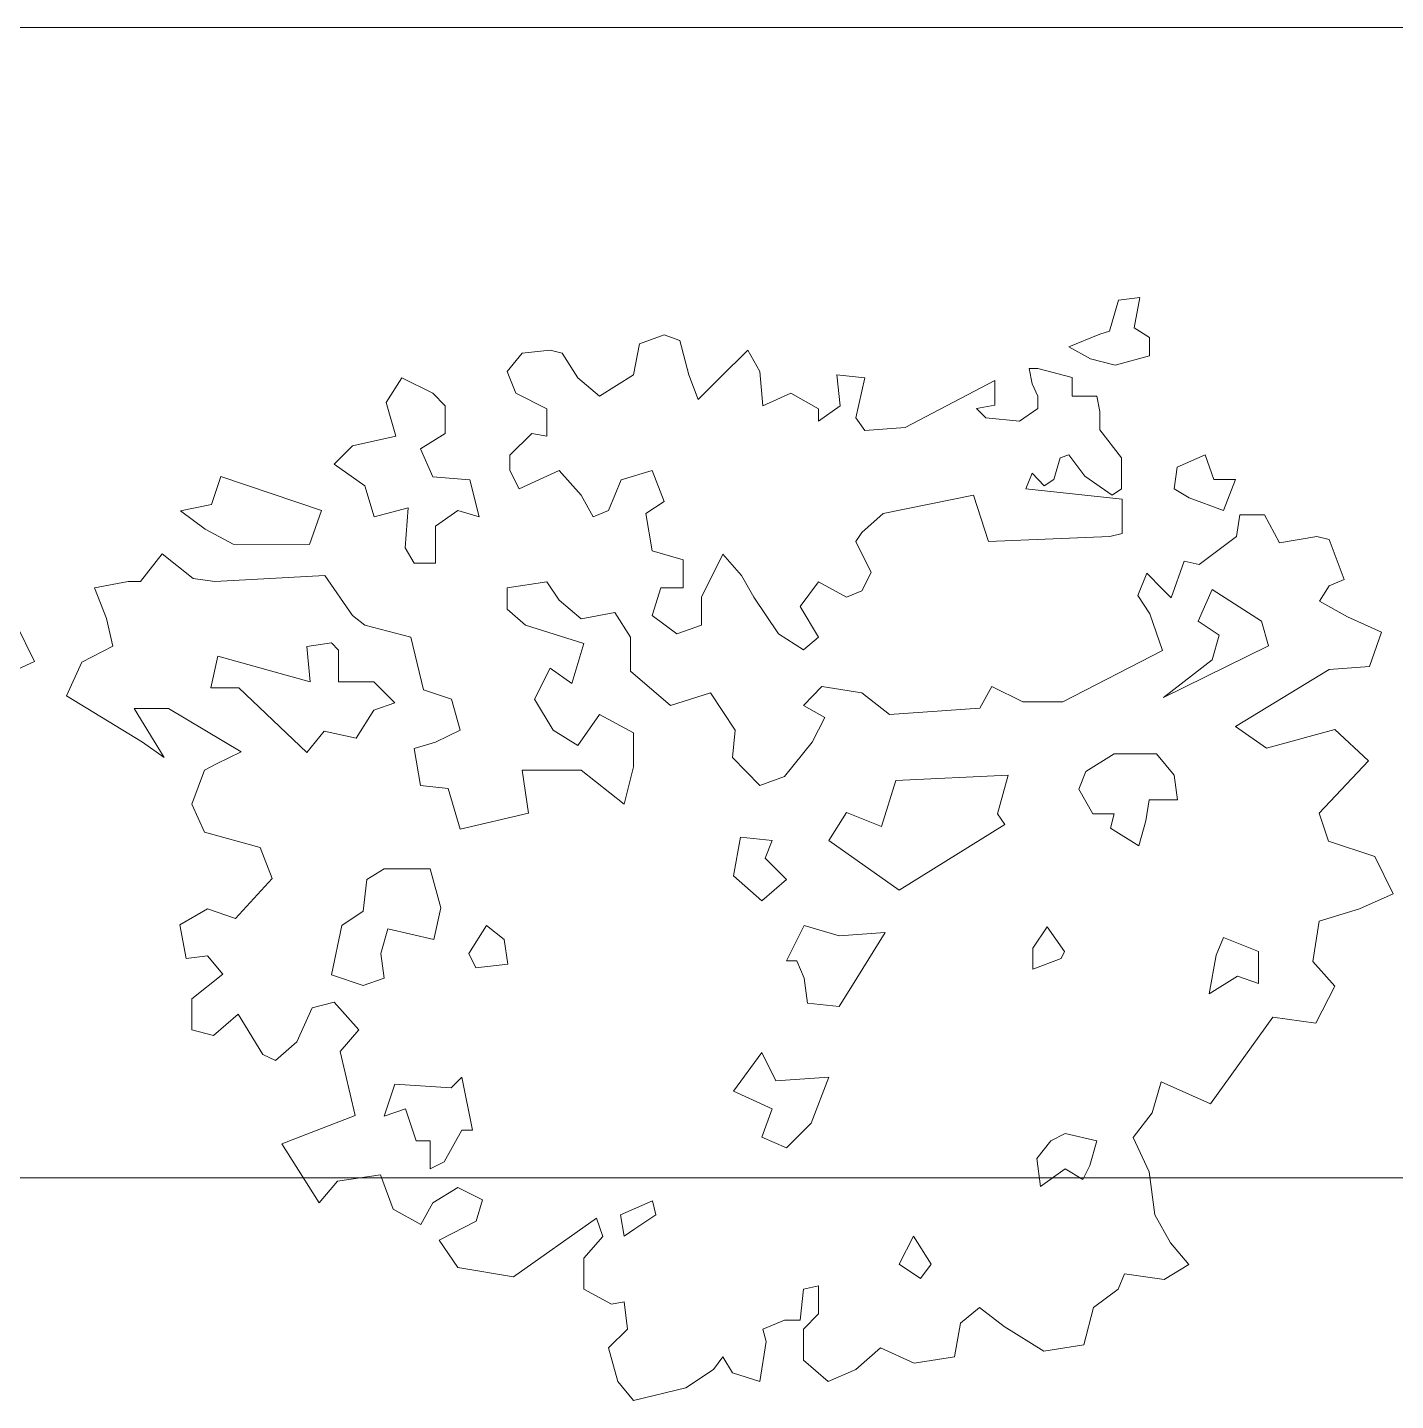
# Model space of a CAD drawing. Header units: millimetres. Extents: x 3079 to 579737, y 1565 to 1161826.
# Drawn here: x 101815 to 102529, y 927489 to 928205 of the extents above; entities that cross this region are included whole.
import ezdxf

# ---------------------------------------------------------------- set-up
doc = ezdxf.new("R2010")
doc.units = ezdxf.units.MM
doc.layers.add('partition', color=253, linetype='Continuous', lineweight=5)
doc.layers.add('TREES', color=72, linetype='Continuous', lineweight=5, transparency=0.05)

msp = doc.modelspace()

# ---------------------------------------------------------------- linework, layer by layer
at = {"layer": 'partition'}
for p, q in [((107161.15, 928204.79), (100488.07, 928204.79)), ((107161.15, 927604.79), (101088.07, 927604.79))]:
    msp.add_line(p, q, dxfattribs=at)
at = {"layer": 'TREES'}
for p, q in [((102131.09, 928023.66), (102134.11, 928039.84)), ((102134.11, 928039.84), (102146.99, 928044.5)), ((102146.99, 928044.5), (102155.21, 928041.48)), ((102155.21, 928041.48), (102159.87, 928023.66)), ((102065.04, 928025.3), (102072.99, 928034.9)), ((102072.99, 928034.9), (102087.51, 928036.54)), ((102087.51, 928036.54), (102093.82, 928034.9)), ((102093.82, 928034.9), (102102.04, 928022.01)), ((102176.04, 928022.01), (102190.57, 928036.54)), ((102190.57, 928036.54), (102196.87, 928025.3)), ((102069.7, 928014.06), (102065.04, 928025.3)), ((102113.28, 928012.42), (102131.09, 928023.66)), ((102159.87, 928023.66), (102164.81, 928010.77)), ((102196.87, 928025.3), (102198.52, 928007.48)), ((102237.16, 928023.66), (102251.69, 928022.01)), ((102238.81, 928007.48), (102237.16, 928023.66)), ((102339.03, 928019), (102337.38, 928026.95)), ((102337.38, 928026.95), (102342.04, 928026.95)), ((102342.04, 928026.95), (102359.86, 928022.29)), ((102102.04, 928022.01), (102113.28, 928012.42)), ((102164.81, 928010.77), (102176.04, 928022.01)), ((102251.69, 928022.01), (102247.03, 928001.17)), ((102272.8, 927996.24), (102319.57, 928020.65)), ((102319.57, 928020.65), (102319.57, 928007.76)), ((102342.04, 928012.42), (102339.03, 928019)), ((102359.86, 928022.29), (102359.86, 928012.42)), ((102085.87, 928005.83), (102069.7, 928014.06)), ((102198.52, 928007.48), (102213.04, 928014.06)), ((102213.04, 928014.06), (102227.57, 928005.83)), ((102342.04, 928006.12), (102342.04, 928012.42)), ((102359.86, 928012.42), (102372.74, 928012.42)), ((102372.74, 928012.42), (102374.39, 928004.47)), ((102085.87, 927991.58), (102085.87, 928005.83)), ((102227.57, 927999.53), (102238.81, 928007.48)), ((102227.57, 928005.83), (102227.57, 927999.53)), ((102319.57, 928007.76), (102309.98, 928006.12)), ((102309.98, 928006.12), (102314.91, 928001.18)), ((102332.45, 927999.53), (102342.04, 928006.12)), ((102374.39, 928004.47), (102374.39, 927994.87)), ((102247.03, 928001.17), (102251.69, 927994.59)), ((102251.69, 927994.59), (102272.8, 927996.24)), ((102314.91, 928001.18), (102332.45, 927999.53)), ((102374.39, 927994.87), (102385.62, 927980.34)), ((102066.41, 927981.71), (102077.92, 927992.95)), ((102077.92, 927992.95), (102085.87, 927991.58)), ((102066.41, 927973.75), (102066.41, 927981.71)), ((102353.55, 927980.34), (102350.27, 927969.1)), ((102358.21, 927981.99), (102353.55, 927980.34)), ((102366.44, 927970.74), (102358.21, 927981.99)), ((102385.62, 927980.34), (102385.62, 927964.16)), ((102071.34, 927964.16), (102066.41, 927973.75)), ((102092.17, 927973.75), (102071.34, 927964.16)), ((102103.68, 927960.87), (102092.17, 927973.75)), ((102140.69, 927973.75), (102124.52, 927968.82)), ((102146.99, 927957.58), (102140.69, 927973.75)), ((102124.52, 927968.82), (102117.94, 927952.91)), ((102339.03, 927972.39), (102335.74, 927964.16)), ((102345.33, 927965.81), (102339.03, 927972.39)), ((102350.27, 927969.1), (102345.33, 927965.81)), ((102380.69, 927960.87), (102366.44, 927970.74)), ((102109.99, 927949.62), (102103.68, 927960.87)), ((102308.33, 927960.87), (102261.28, 927951.27)), ((102316.28, 927936.74), (102308.33, 927960.87)), ((102335.74, 927964.16), (102385.89, 927958.79)), ((102385.62, 927964.16), (102380.69, 927960.87)), ((102385.89, 927958.79), (102385.89, 927940.96)), ((102117.94, 927952.91), (102109.99, 927949.62)), ((102137.4, 927951.27), (102146.99, 927957.58)), ((102140.69, 927931.8), (102137.4, 927951.27)), ((102261.28, 927951.27), (102250.05, 927941.4)), ((102445.64, 927939.32), (102447.29, 927950.56)), ((102447.29, 927950.56), (102460.17, 927950.56)), ((102460.17, 927950.56), (102468.12, 927936.03)), ((102250.05, 927941.4), (102247.03, 927936.74)), ((102379.59, 927939.32), (102316.28, 927936.74)), ((102385.89, 927940.96), (102379.59, 927939.32)), ((102426.18, 927924.79), (102445.64, 927939.32)), ((102468.12, 927936.03), (102487.58, 927939.32)), ((102487.58, 927939.32), (102493.88, 927937.67)), ((102493.88, 927937.67), (102501.83, 927916.83)), ((101873.85, 927915.76), (101885.09, 927930.3)), ((101885.09, 927930.3), (101901.26, 927917.41)), ((102156.86, 927927.14), (102140.69, 927931.8)), ((102177.69, 927930.16), (102166.45, 927907.67)), ((102187.28, 927918.91), (102177.69, 927930.16)), ((102247.03, 927936.74), (102254.98, 927920.56)), ((102156.86, 927912.61), (102156.86, 927927.14)), ((102411.6, 927907.29), (102418.23, 927926.43)), ((102418.23, 927926.43), (102426.18, 927924.79)), ((101849.73, 927912.47), (101867.28, 927915.76)), ((101867.28, 927915.76), (101873.85, 927915.76)), ((101901.26, 927917.41), (101912.5, 927915.76)), ((101912.5, 927915.76), (101969.93, 927918.91)), ((101969.93, 927918.91), (101984.46, 927898.08)), ((102193.86, 927907.67), (102187.28, 927918.91)), ((102254.98, 927920.56), (102250.05, 927910.96)), ((102394.11, 927908.61), (102398.77, 927920.12)), ((102398.77, 927920.12), (102406.99, 927911.9)), ((102501.83, 927916.83), (102493.88, 927913.54)), ((101856.04, 927896.57), (101849.73, 927912.47)), ((102065.04, 927912.61), (102085.87, 927915.62)), ((102065.04, 927901.37), (102065.04, 927912.61)), ((102085.87, 927915.62), (102092.17, 927906.03)), ((102140.69, 927898.08), (102145.35, 927912.61)), ((102145.35, 927912.61), (102156.86, 927912.61)), ((102227.57, 927915.62), (102217.98, 927902.74)), ((102242.1, 927907.67), (102227.57, 927915.62)), ((102250.05, 927910.96), (102242.1, 927907.67)), ((102400.42, 927899.01), (102394.11, 927908.61)), ((102406.99, 927911.9), (102411.6, 927907.29)), ((102493.88, 927913.54), (102488.95, 927905.59)), ((102092.17, 927906.03), (102103.68, 927896.43)), ((102166.45, 927907.67), (102166.45, 927893.14)), ((102206.74, 927888.48), (102193.86, 927907.67)), ((102217.98, 927902.74), (102227.57, 927886.83)), ((102488.95, 927905.59), (102503.47, 927897.37)), ((101859.33, 927882.04), (101856.04, 927896.57)), ((101984.46, 927898.08), (101990.76, 927893.14)), ((102074.63, 927893.14), (102065.04, 927901.37)), ((102103.68, 927896.43), (102121.23, 927899.72)), ((102121.23, 927899.72), (102129.45, 927886.83)), ((102153.57, 927888.48), (102140.69, 927898.08)), ((102406.99, 927879.82), (102400.42, 927899.01)), ((102503.47, 927897.37), (102521.29, 927889.41)), ((101808.98, 927893.53), (101818.57, 927874.06)), ((101990.76, 927893.14), (102014.88, 927886.83)), ((102105.06, 927883.54), (102074.63, 927893.14)), ((102166.45, 927893.14), (102153.57, 927888.48)), ((102219.62, 927880.25), (102206.74, 927888.48)), ((102521.29, 927889.41), (102514.98, 927871.59)), ((101843.16, 927873.81), (101859.33, 927882.04)), ((102014.88, 927886.83), (102021.46, 927859.41)), ((102098.75, 927862.7), (102105.06, 927883.54)), ((102129.45, 927886.83), (102129.45, 927869.01)), ((102227.57, 927886.83), (102219.62, 927880.25)), ((101818.57, 927874.06), (101801.03, 927866.11)), ((101835.21, 927856.26), (101843.16, 927873.81)), ((102354.93, 927853.11), (102406.99, 927879.82)), ((102079.29, 927854.48), (102087.51, 927870.66)), ((102087.51, 927870.66), (102098.75, 927862.7)), ((102129.45, 927869.01), (102150.28, 927851.19)), ((102493.88, 927869.95), (102445.1, 927840.23)), ((102514.98, 927871.59), (102493.88, 927869.95)), ((102021.46, 927859.41), (102035.99, 927854.48)), ((102219.62, 927851.19), (102229.22, 927861.06)), ((102229.22, 927861.06), (102250.05, 927857.77)), ((102311.62, 927849.82), (102317.92, 927861.06)), ((102317.92, 927861.06), (102334.09, 927853.11)), ((101874.82, 927831.99), (101835.21, 927856.26)), ((102035.99, 927854.48), (102040.65, 927838.3)), ((102089.16, 927838.3), (102079.29, 927854.48)), ((102150.28, 927851.19), (102171.11, 927857.77)), ((102171.11, 927857.77), (102183.99, 927838.3)), ((102250.05, 927857.77), (102264.57, 927846.53)), ((102334.09, 927853.11), (102354.93, 927853.11)), ((101870.57, 927849.68), (101886.06, 927824.04)), ((101888.38, 927849.68), (101870.57, 927849.68)), ((101926.35, 927827.06), (101888.38, 927849.68)), ((102113.28, 927846.53), (102102.04, 927830.35)), ((102131.09, 927836.93), (102113.28, 927846.53)), ((102230.86, 927844.88), (102219.62, 927851.19)), ((102224.28, 927831.99), (102230.86, 927844.88)), ((102264.57, 927846.53), (102311.62, 927849.82)), ((102040.65, 927838.3), (102027.76, 927831.99)), ((102102.04, 927830.35), (102089.16, 927838.3)), ((102131.09, 927819.11), (102131.09, 927836.93)), ((102183.99, 927838.3), (102182.62, 927824.04)), ((102445.1, 927840.23), (102461.27, 927828.98)), ((102461.27, 927828.98), (102496.9, 927838.58)), ((102496.9, 927838.58), (102514.44, 927822.4)), ((101886.06, 927824.04), (101874.82, 927831.99)), ((102027.76, 927831.99), (102016.53, 927828.7)), ((102209.76, 927814.17), (102224.28, 927831.99)), ((101913.47, 927820.75), (101926.35, 927827.06)), ((102016.53, 927828.7), (102019.81, 927809.51)), ((102182.62, 927824.04), (102196.87, 927809.51)), ((101900.59, 927799.64), (101907.17, 927817.46)), ((101907.17, 927817.46), (101913.47, 927820.75)), ((102072.99, 927817.46), (102103.68, 927817.46)), ((102076.28, 927794.98), (102072.99, 927817.46)), ((102103.68, 927817.46), (102126.16, 927799.64)), ((102126.16, 927799.64), (102131.09, 927819.11)), ((102514.44, 927822.4), (102488.68, 927794.98)), ((102019.81, 927809.51), (102034.34, 927807.86)), ((102196.87, 927809.51), (102209.76, 927814.17)), ((102034.34, 927807.86), (102040.65, 927786.75)), ((101907.17, 927785.11), (101900.59, 927799.64)), ((102040.65, 927786.75), (102076.28, 927794.98)), ((102488.68, 927794.98), (102493.61, 927780.45)), ((101936.22, 927777.15), (101907.17, 927785.11)), ((102493.61, 927780.45), (102517.73, 927772.5)), ((101942.52, 927760.98), (101936.22, 927777.15)), ((102517.73, 927772.5), (102527.32, 927753.03)), ((101923.34, 927740.14), (101942.52, 927760.98)), ((102527.32, 927753.03), (102509.78, 927745.08)), ((101894.28, 927736.85), (101908.81, 927745.07)), ((101908.81, 927745.07), (101923.34, 927740.14)), ((102509.78, 927745.08), (102488.68, 927738.77)), ((101897.57, 927719.3), (101894.28, 927736.85)), ((102488.68, 927738.77), (102485.39, 927717.66)), ((101908.81, 927720.67), (101897.57, 927719.3)), ((101916.76, 927711.07), (101908.81, 927720.67)), ((102485.39, 927717.66), (102496.9, 927704.77)), ((101900.59, 927698.18), (101916.76, 927711.07)), ((102496.9, 927704.77), (102487.03, 927685.58)), ((101900.59, 927682.01), (101900.59, 927698.18)), ((101974.86, 927696.54), (101963.35, 927693.52)), ((101987.75, 927682.01), (101974.86, 927696.54)), ((101924.71, 927690.23), (101911.83, 927678.99)), ((101937.59, 927669.12), (101924.71, 927690.23)), ((101963.35, 927693.52), (101955.4, 927675.7)), ((102464.56, 927688.59), (102432.04, 927643.35)), ((102487.03, 927685.58), (102464.56, 927688.59)), ((101911.83, 927678.99), (101900.59, 927682.01)), ((101977.88, 927670.77), (101987.75, 927682.01)), ((101955.4, 927675.7), (101944.17, 927666.1)), ((101944.17, 927666.1), (101937.59, 927669.12)), ((101985.83, 927637.31), (101977.88, 927670.77)), ((102406.28, 927654.86), (102401.62, 927638.68)), ((102432.04, 927643.35), (102406.28, 927654.86)), ((101947.46, 927622.51), (101985.83, 927637.31)), ((102401.62, 927638.68), (102391.75, 927625.8)), ((101966.92, 927591.8), (101947.46, 927622.51)), ((102391.75, 927625.8), (102399.97, 927607.97)), ((102399.97, 927607.97), (102402.99, 927585.49)), ((101976.51, 927603.04), (101966.92, 927591.8)), ((101998.98, 927606.33), (101976.51, 927603.04)), ((102005.56, 927588.51), (101998.98, 927606.33)), ((102039.27, 927599.75), (102026.39, 927591.8)), ((102052.16, 927593.44), (102039.27, 927599.75)), ((102020.09, 927580.55), (102005.56, 927588.51)), ((102026.39, 927591.8), (102020.09, 927580.55)), ((102048.87, 927582.2), (102052.16, 927593.44)), ((102029.68, 927572.33), (102048.87, 927582.2)), ((102111.63, 927583.84), (102068.33, 927553.13)), ((102114.92, 927574.25), (102111.63, 927583.84)), ((102402.99, 927585.49), (102411.21, 927570.96)), ((102039.27, 927558.07), (102029.68, 927572.33)), ((102105.06, 927563.01), (102114.92, 927574.25)), ((102411.21, 927570.96), (102420.8, 927559.72)), ((102068.33, 927553.13), (102039.27, 927558.07)), ((102105.06, 927546.83), (102105.06, 927563.01)), ((102420.8, 927559.72), (102407.92, 927551.76)), ((102387.09, 927554.78), (102383.8, 927546.83)), ((102407.92, 927551.76), (102387.09, 927554.78)), ((102119.58, 927538.88), (102105.06, 927546.83)), ((102219.62, 927546.83), (102217.98, 927530.65)), ((102227.57, 927548.47), (102219.62, 927546.83)), ((102227.57, 927533.94), (102227.57, 927548.47)), ((102383.8, 927546.83), (102370.92, 927537.23)), ((102126.16, 927540.25), (102119.58, 927538.88)), ((102127.8, 927525.99), (102126.16, 927540.25)), ((102311.44, 927537.23), (102301.57, 927529)), ((102324.32, 927527.36), (102311.44, 927537.23)), ((102370.92, 927537.23), (102365.98, 927517.76)), ((102209.76, 927530.65), (102198.52, 927525.99)), ((102217.98, 927530.65), (102209.76, 927530.65)), ((102219.62, 927525.99), (102227.57, 927533.94)), ((102301.57, 927529), (102298.56, 927511.46)), ((102117.94, 927516.12), (102127.8, 927525.99)), ((102198.52, 927525.99), (102200.16, 927519.41)), ((102219.62, 927509.81), (102219.62, 927525.99)), ((102345.15, 927514.47), (102324.32, 927527.36)), ((102122.87, 927498.57), (102117.94, 927516.12)), ((102200.16, 927519.41), (102196.87, 927498.57)), ((102259.91, 927516.12), (102247.03, 927504.88)), ((102277.46, 927508.17), (102259.91, 927516.12)), ((102365.98, 927517.76), (102345.15, 927514.47)), ((102177.69, 927511.46), (102172.75, 927504.88)), ((102182.62, 927503.23), (102177.69, 927511.46)), ((102232.51, 927498.57), (102219.62, 927509.81)), ((102298.56, 927511.46), (102277.46, 927508.17)), ((102172.75, 927504.88), (102158.23, 927495.28)), ((102196.87, 927498.57), (102182.62, 927503.23)), ((102247.03, 927504.88), (102232.51, 927498.57)), ((102131.09, 927488.7), (102122.87, 927498.57)), ((102158.23, 927495.28), (102131.09, 927488.7))]:
    msp.add_line(p, q, dxfattribs=at)
for points in [[(102369.45, 928031.89), (102382.33, 928028.6), (102400.15, 928033.54), (102400.15, 928043.13), (102392.2, 928048.07), (102395.22, 928063.97), (102383.98, 928062.6), (102379.32, 928046.42), (102374.39, 928044.78), (102358.21, 928038.2)], [(102011.87, 927933.45), (102016.53, 927925.49), (102027.76, 927925.49), (102027.76, 927944.69), (102039.27, 927952.91), (102050.51, 927949.62), (102045.58, 927968.82), (102026.39, 927970.46), (102019.81, 927985), (102032.7, 927992.95), (102032.7, 928007.48), (102026.39, 928014.06), (102010.22, 928022.01), (102002, 928009.13), (102006.93, 927991.58), (101984.46, 927986.64), (101974.86, 927977.04), (101990.76, 927965.8), (101995.7, 927949.62), (102013.51, 927954.29)], [(102420.98, 927959.5), (102438.8, 927952.92), (102445.1, 927969.1), (102433.86, 927969.1), (102429.2, 927981.99), (102414.68, 927975.41), (102413.03, 927964.16)], [(101922.09, 927935.23), (101961.98, 927935.09), (101968.29, 927952.91), (101915.79, 927970.6), (101910.86, 927956.07), (101894.68, 927952.78), (101907.57, 927943.18)], [(102458.69, 927895.18), (102462.37, 927882.29), (102407.48, 927855.39), (102432.92, 927874.93), (102436.6, 927887.82), (102425.56, 927895.18), (102432.92, 927911.75)], [(101995.47, 927848.81), (101986.27, 927834.08), (101969.7, 927837.76), (101960.5, 927826.71), (101925.15, 927860.39), (101910.43, 927860.39), (101914.11, 927876.95), (101962.34, 927863.54), (101960.5, 927881.95), (101973.38, 927883.79), (101977.06, 927880.1), (101977.06, 927863.54), (101995.47, 927863.54), (102006.51, 927852.49)], [(102381.71, 927794.64), (102370.67, 927794.64), (102363.31, 927807.53), (102366.99, 927816.73), (102381.71, 927825.94), (102403.8, 927825.94), (102413, 927814.89), (102414.84, 927802), (102400.12, 927802), (102398.28, 927790.96), (102394.6, 927778.07), (102379.87, 927787.28)], [(102242.07, 927795.42), (102232.86, 927780.69), (102269.67, 927754.91), (102324.66, 927789.12), (102320.98, 927794.64), (102326.5, 927814.89), (102267.83, 927811.99), (102260.47, 927788.05)], [(102186.86, 927782.53), (102183.18, 927762.28), (102197.9, 927749.39), (102210.78, 927760.44), (102199.74, 927771.48), (102203.42, 927780.69)], [(102030.43, 927745.71), (102026.75, 927729.14), (102002.83, 927734.66), (101999.15, 927721.78), (102000.99, 927708.89), (101989.95, 927705.21), (101973.38, 927710.73), (101978.9, 927736.5), (101989.95, 927743.87), (101991.79, 927760.44), (102000.99, 927765.96), (102024.91, 927765.96)], [(102063.56, 927729.14), (102065.4, 927716.25), (102048.83, 927714.41), (102045.15, 927721.78), (102054.36, 927736.5)], [(102247.59, 927708.89), (102238.38, 927694.16), (102221.82, 927696), (102219.98, 927708.89), (102216.3, 927718.09), (102210.78, 927718.09), (102219.98, 927736.5), (102238.38, 927730.98), (102262.31, 927732.82)], [(102354.11, 927719.16), (102355.95, 927722.84), (102346.75, 927735.73), (102339.39, 927724.68), (102339.39, 927713.63)], [(102457.17, 927722.84), (102457.17, 927706.27), (102446.12, 927709.95), (102431.4, 927700.75), (102435.08, 927721), (102438.76, 927730.2)], [(102223.66, 927633.41), (102210.78, 927620.52), (102197.9, 927626.04), (102203.42, 927640.77), (102183.18, 927649.97), (102197.9, 927670.23), (102205.26, 927655.5), (102232.86, 927657.34)], [(102032.27, 927613.15), (102024.91, 927609.47), (102024.91, 927624.2), (102017.55, 927624.2), (102012.03, 927640.77), (102000.99, 927637.09), (102006.51, 927653.66), (102035.95, 927651.82), (102041.47, 927657.34), (102046.99, 927629.72), (102041.47, 927629.72)], [(102341.44, 927614.99), (102343.28, 927600.27), (102356.16, 927609.47), (102365.36, 927603.95), (102369.04, 927611.31), (102372.73, 927624.2), (102356.16, 927627.88), (102348.8, 927624.2)], [(102131.65, 927578.17), (102126.13, 927574.49), (102124.29, 927585.54), (102140.85, 927592.9), (102142.69, 927585.54)], [(102269.67, 927559.76), (102280.71, 927552.4), (102286.23, 927559.76), (102277.03, 927574.49)]]:
    msp.add_lwpolyline(points, close=True, dxfattribs=at)

doc.saveas('drawing.dxf')
